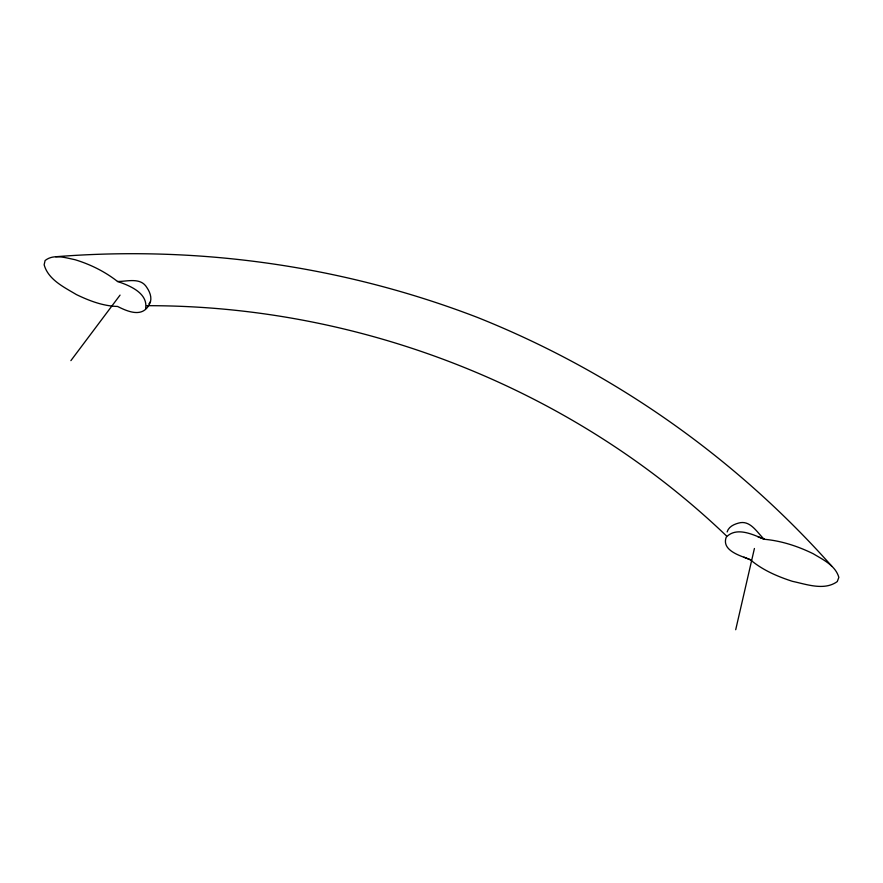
<?xml version="1.0" encoding="UTF-8"?>
<svg xmlns="http://www.w3.org/2000/svg" width="883" height="883" viewBox="0 0 883 883"><rect width="100%" height="100%" fill="white"/><g stroke="black" fill="none" stroke-linecap="round" stroke-linejoin="round"><path stroke-width="1.32" d="M150.463 301.809C151.788 296.71 149.635 291.6 146.788 287.428C140.529 277.074 127.185 281.578 117.483 281.478L117.24 281.247C104.691 271.456 90.209 264.326 75.011 259.701C65.463 257.77 53.543 253.697 45.088 260.551L44.15 264.79C48.223 279.69 64.084 287.185 76.357 294.558C89.26 300.772 103.079 306.103 117.56 306.445C129.481 312.494 144.293 318.167 150.463 301.809L148.962 303.785M145.596 308.531C148.311 293.035 129.194 285.341 117.483 281.478M735.705 629.722L754.413 548.486M727.139 531.952C728.552 526.831 733.795 524.347 738.519 523.1C750.395 519.612 757.084 532.637 764.259 539.303L764.59 539.303C781.565 540.882 797.978 546.257 813.221 553.751C823.022 559.645 835.461 565.484 838.85 577.372L837.261 581.577C824.303 590.981 806.554 584.314 792.382 581.323C777.294 576.433 762.36 570.01 750.208 559.623C741.312 556.025 721.179 550.871 726.212 537.217C736.444 526.323 753.133 534.623 764.259 539.303M70.894 360.628L120.055 295.11M55.75 256.743C198.587 245.375 343.564 265.926 477.328 317.383C612.714 371.412 734.855 457.096 831.676 566.047M146.567 305.684C359.944 305.22 572.25 388.211 726.554 535.992M757.89 536.765L764.59 539.303M743.983 557.14L750.384 559.833"/></g></svg>
